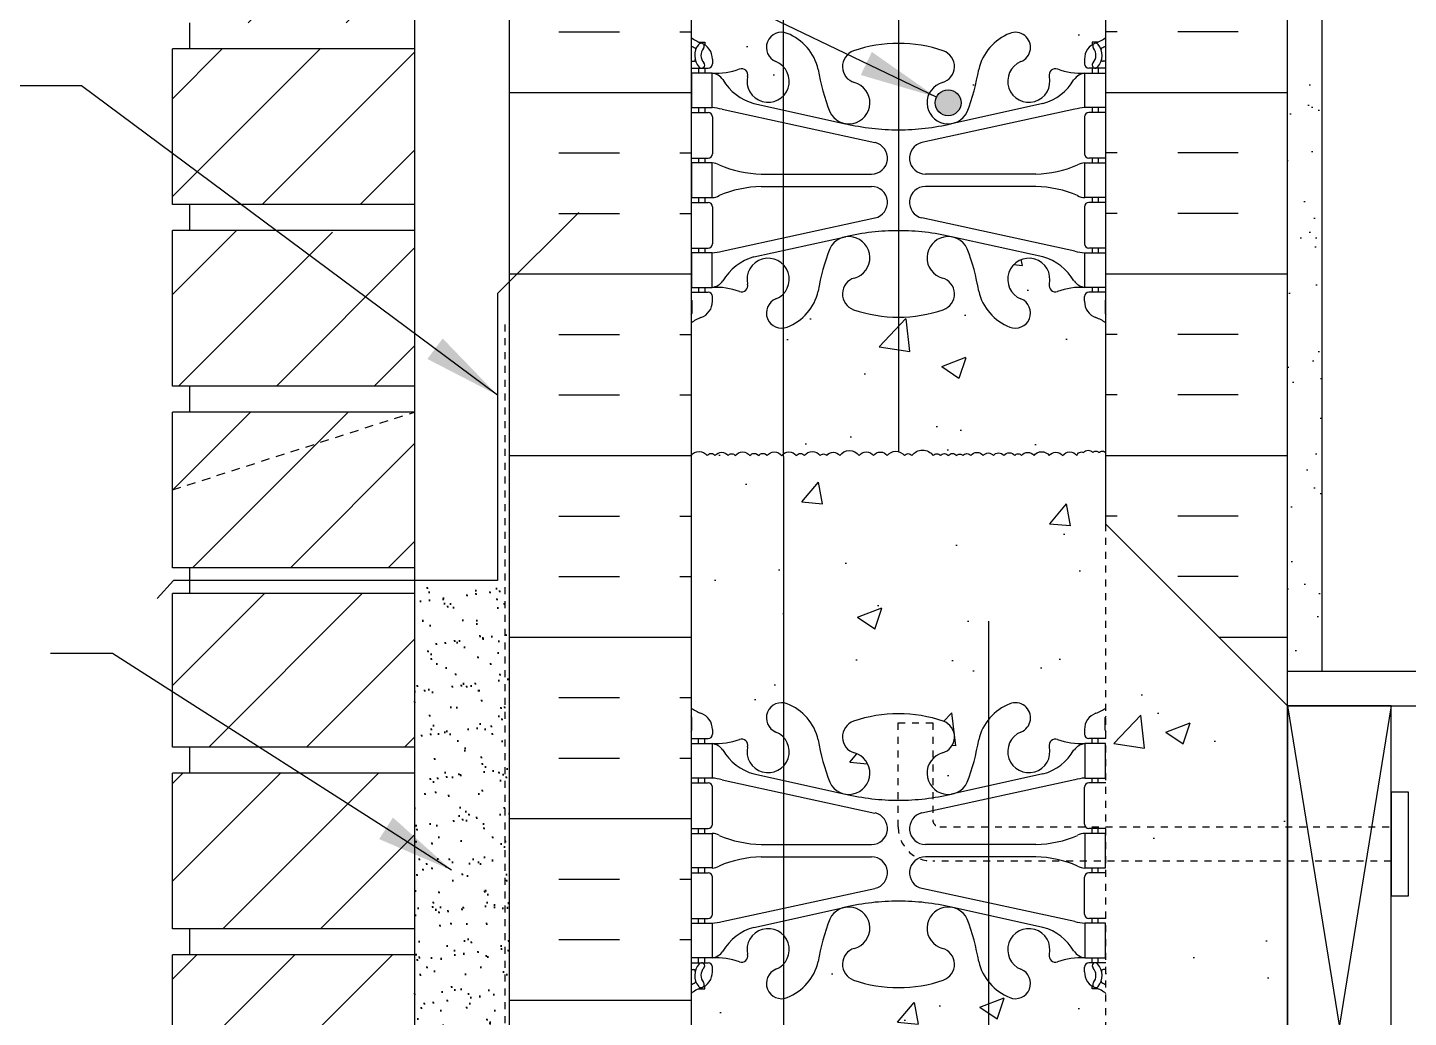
# Model space of a CAD drawing. Header units: inches. Extents: x 66.7 to 127, y -69.4 to 7.6.
# Drawn here: x 79.99 to 99.96, y -29.7 to -15.39 of the extents above; entities that cross this region are included whole.
import ezdxf

# ---------------------------------------------------------------- set-up
doc = ezdxf.new("R2010")
doc.units = ezdxf.units.IN
doc.header["$LTSCALE"] = 0.5
doc.header["$MEASUREMENT"] = 0
for name, pattern in [('DASHED2', [0.375, 0.25, -0.125]), ('DASHEDX2', [1.5, 1, -0.5]), ('HIDDEN2', [0.1875, 0.125, -0.0625])]:
    doc.linetypes.add(name, pattern=pattern)
for name, color, linetype in [('HATCH', 12, 'Continuous'), ('LINE15', 9, 'Continuous'), ('LINE18', 9, 'Continuous'), ('line25', 2, 'Continuous'), ('LINE3', 3, 'Continuous'), ('LINE50', 5, 'Continuous'), ('LINE9', 9, 'Continuous'), ('TEXT', 4, 'Continuous'), ('Web_Edge', 9, 'Continuous')]:
    doc.layers.add(name, color=color, linetype=linetype)
doc.styles.add('DIM', font='romans.shx', dxfattribs={"width": 0.7})
doc.dimstyles.new('ext_12', dxfattribs={"dimscale": 12, "dimtxt": 0.09375, "dimasz": 0.09375, "dimexe": 0.09375, "dimexo": 0.0625, "dimgap": 0.0625, "dimtad": 1, "dimdec": 1, "dimzin": 3, "dimdsep": 46, "dimlunit": 4, "dimtxsty": 'DIM', "dimcen": 0.09, "dimdle": 0.09375, "dimclrt": 4, "dimadec": 0, "dimazin": 0, "dimtfac": 1, "dimtdec": 1, "dimtmove": 2, "dimatfit": 3, "dimfxl": 0, "dimfrac": 2, "dimtolj": 1, "dimtzin": 0, "dimarcsym": 0})

msp = doc.modelspace()

# ---------------------------------------------------------------- hatches: boundary and pattern name
at = {"layer": 'HATCH'}
h = msp.add_hatch(dxfattribs=at)
h.set_pattern_fill('ANSI31', color=256, scale=8, style=0)
h.set_pattern_definition([(45, (75.7813, -62.3149), (-0.707107, 0.707107), [])])
h.paths.add_polyline_path([(85.583, -28.79), (82.083, -28.79), (82.083, -31.04), (85.583, -31.04)])
h.paths.add_polyline_path([(85.583, -26.165), (82.083, -26.165), (82.083, -28.415), (85.583, -28.415)])
h.paths.add_polyline_path([(85.583, -23.57), (82.083, -23.57), (82.083, -25.79), (85.583, -25.79)])
h.paths.add_polyline_path([(85.583, -20.945), (82.083, -20.945), (82.083, -23.195), (85.583, -23.195)])
h.paths.add_polyline_path([(85.583, -18.345), (83.958, -18.345), (83.958, -18.32), (82.083, -18.32), (82.083, -20.57), (85.583, -20.57)])
h.paths.add_polyline_path([(85.583, -15.695), (82.083, -15.695), (82.083, -17.945), (85.583, -17.945)])
h.paths.add_polyline_path([(85.583, -13.07), (82.083, -13.07), (82.083, -15.32), (85.583, -15.32)])
h.paths.add_polyline_path([(85.583, -10.445), (82.083, -10.445), (82.083, -12.695), (85.583, -12.695)])
h.paths.add_polyline_path([(85.583, -7.845), (83.958, -7.845), (83.958, -7.82), (82.083, -7.82), (82.083, -10.07), (85.583, -10.07)])
h.paths.add_polyline_path([(85.583, -5.225), (82.083, -5.225), (82.083, -7.445), (85.583, -7.445)])
h.paths.add_polyline_path([(85.583, -2.6), (82.083, -2.6), (82.083, -4.85), (85.583, -4.85)])
h.paths.add_polyline_path([(85.583, 0.025), (82.083, 0.025), (82.083, -2.225), (85.583, -2.225)])
h.paths.add_polyline_path([(85.583, 2.625), (83.958, 2.625), (83.958, 2.65), (82.083, 2.65), (82.083, 0.4), (85.583, 0.4)])
h.paths.add_polyline_path([(85.583, 4.56), (82.083, 4.56), (82.083, 3.025), (85.583, 3.025)])
h = msp.add_hatch(dxfattribs=at)
h.set_pattern_fill('AR-SAND', color=256, scale=0.5, style=0)
h.set_pattern_definition([(37.5, (75.7813, -62.3149), (-0.031497, 0.963412), [0, -0.76, 0, -0.85, 0, -0.8125]), (7.5, (75.7813, -62.3149), (0.884888, 1.411073), [0, -0.41, 0, -0.685, 0, -0.2625]), (327.5, (75.1663, -62.3149), (1.557071, 0.00283), [0, -0.25, 0, -0.9, 0, -1.175]), (317.5, (75.1663, -62.3149), (1.503063, 0.438838), [0, -0.125, 0, -0.59, 0, -0.675])])
h.paths.add_polyline_path([(98.708, 4.56), (98.208, 4.56), (98.208, -13.44), (98.195, -24.69), (98.708, -24.69)])
h = msp.add_hatch(dxfattribs=at)
h.set_pattern_fill('INSUL', color=256, scale=7, style=0)
h.set_pattern_definition([(0, (-2836.5789, -428.4496), (0, 2.625), []), (0, (-2836.5789, -427.5746), (0, 2.625), [0.875, -0.875]), (0, (-2836.5789, -426.6996), (0, 2.625), [0.875, -0.875])])
h.paths.add_polyline_path([(86.958, -31.44), (87.395, -31.44), (87.395, -30.94), (88.895, -30.94), (88.895, -31.44), (89.583, -31.44), (89.583, -13.44), (88.895, -13.44), (88.895, -12.94), (87.395, -12.94), (87.395, -13.44), (86.958, -13.44)])
h = msp.add_hatch(dxfattribs=at)
h.set_pattern_fill('INSUL', color=256, scale=7, style=0)
h.set_pattern_definition([(180, (3021.7443, -428.4496), (0, 2.625), []), (180, (3021.7443, -427.5746), (0, 2.625), [0.875, -0.875]), (180, (3021.7443, -426.6996), (0, 2.625), [0.875, -0.875])])
h.paths.add_polyline_path([(95.583, -22.565), (98.208, -25.19), (98.208, -13.44), (97.77, -13.44), (97.77, -12.94), (96.27, -12.94), (96.27, -13.44), (95.583, -13.44)])
h = msp.add_hatch(dxfattribs=at)
h.set_pattern_fill('AR-CONC', color=256, scale=0.5, style=0)
h.set_pattern_definition([(50, (-2836.579, -428.4496), (3.586301, -0.3137607), [0.375, -4.125]), (355, (-2836.579, -428.4496), (-0.6937567, 3.7609607), [0.3, -3.3]), (100.4514, (-2836.28, -428.4757), (2.892547, 3.4471977), [0.318701, -3.5057106]), (46.1842, (-2836.579, -427.4496), (5.336205, -0.827595), [0.5625, -6.1875]), (96.6356, (-2836.134, -427.5186), (4.6733135, 4.870589), [0.478051, -5.258565]), (351.1842, (-2836.579, -427.4496), (4.67331, 4.870593), [0.45, -4.95]), (21, (-2836.079, -427.6996), (2.9845353, -2.0130945), [0.375, -4.125]), (326, (-2836.079, -427.6996), (1.2165767, 3.62575), [0.3, -3.3]), (71.4514, (-2835.83, -427.8674), (4.201113, 1.6126525), [0.318701, -3.5057106]), (37.5, (-2836.5789, -428.4496), (0.0607993, 1.66446927), [0, -3.26, 0, -3.35, 0, -3.3125]), (7.5, (-2836.5789, -428.4496), (1.3153477, 1.9720586), [0, -1.91, 0, -3.185, 0, -1.2625]), (327.5, (-2837.6939, -428.4496), (2.6691122, -0.11277436), [0, -1.25, 0, -3.9, 0, -5.175]), (317.5, (-2838.1939, -428.4496), (2.9159308, 0.500525), [0, -1.625, 0, -2.59, 0, -3.675])])
h.paths.add_polyline_path([(92.583, -15.615, -0.082755), (93.231, -15.723, -0.735593), (93.219, -16.181, 0.955472), (93.357, -16.774), (93.376, -16.77, 0.223253), (93.577, -16.605, 0.053157), (93.743, -15.991, -0.24438), (94.191, -15.47, -1), (94.354, -15.879, 2.182095), (94.765, -16.092, -0.601435), (94.884, -15.987, 0.10046), (95.278, -16.044), (95.383, -16.044), (95.383, -15.974), (95.335, -15.974, -0.414214), (95.273, -15.911), (95.273, -15.844, -0.249069), (95.383, -15.637), (95.383, -15.595), (95.473, -15.595, 0.064398), (95.583, -15.529), (95.583, -13.44), (89.583, -13.44), (89.583, -15.529, 0.064398), (89.693, -15.595), (89.783, -15.595), (89.783, -15.637, -0.249069), (89.893, -15.844), (89.893, -15.911, -0.414214), (89.83, -15.974), (89.783, -15.974), (89.783, -16.044), (89.888, -16.044, 0.10046), (90.281, -15.987, -0.601435), (90.401, -16.092, 2.182095), (90.811, -15.879, -1), (90.974, -15.47, -0.24438), (91.423, -15.991, 0.053157), (91.589, -16.605, 0.223253), (91.789, -16.77), (91.809, -16.774, 0.955472), (91.947, -16.181, -0.735593), (91.934, -15.723, -0.082755)])
h.paths.add_polyline_path([(95.583, -22.44), (95.583, -19.659, 0.082415), (95.439, -19.58, -0.317837), (95.273, -19.344), (95.273, -19.276, -0.414214), (95.335, -19.214), (95.383, -19.214), (95.383, -19.144), (95.278, -19.144, 0.10046), (94.884, -19.201, -0.601435), (94.765, -19.096, 2.182095), (94.354, -19.309, -1), (94.191, -19.718, -0.24438), (93.743, -19.197, 0.053157), (93.577, -18.583, 0.223253), (93.376, -18.418), (93.357, -18.414, 0.955472), (93.219, -19.007, -0.735593), (93.231, -19.465, -0.082755), (92.583, -19.573, -0.082755), (91.934, -19.465, -0.735593), (91.947, -19.007, 0.955472), (91.809, -18.414), (91.789, -18.418, 0.223253), (91.589, -18.583, 0.053157), (91.423, -19.197, -0.24438), (90.974, -19.718, -1), (90.811, -19.309, 2.182095), (90.401, -19.096, -0.601435), (90.281, -19.201, 0.10046), (89.888, -19.144), (89.783, -19.144), (89.783, -19.214), (89.83, -19.214, -0.414214), (89.893, -19.276), (89.893, -19.344, -0.317837), (89.726, -19.58, 0.082415), (89.583, -19.659), (89.583, -22.44)])
h.paths.add_polyline_path([(89.583, -22.44), (89.583, -25.221, 0.082415), (89.726, -25.301, -0.317837), (89.893, -25.536), (89.893, -25.604, -0.414214), (89.83, -25.666), (89.783, -25.666), (89.783, -25.736), (89.888, -25.736, 0.10046), (90.281, -25.679, -0.601435), (90.401, -25.784, 2.182095), (90.811, -25.571, -1), (90.974, -25.163, -0.24438), (91.423, -25.683, 0.053157), (91.589, -26.297, 0.223253), (91.789, -26.462), (91.809, -26.467, 0.955472), (91.947, -25.873, -0.735593), (91.934, -25.415, -0.082755), (92.583, -25.307, -0.082755), (93.231, -25.415, -0.735593), (93.219, -25.873, 0.955472), (93.357, -26.467), (93.376, -26.462, 0.223253), (93.577, -26.297, 0.053157), (93.743, -25.683, -0.24438), (94.191, -25.163, -1), (94.354, -25.571, 2.182095), (94.765, -25.784, -0.601435), (94.884, -25.679, 0.10046), (95.278, -25.736), (95.383, -25.736), (95.383, -25.666), (95.335, -25.666, -0.414214), (95.273, -25.604), (95.273, -25.536, -0.317837), (95.439, -25.301, 0.082415), (95.583, -25.221), (95.583, -22.44)])
h.paths.add_polyline_path([(91.934, -29.157, -0.735593), (91.947, -28.699, 0.955472), (91.809, -28.106), (91.789, -28.11, 0.223253), (91.589, -28.275, 0.053157), (91.423, -28.889, -0.24438), (90.974, -29.41, -1), (90.811, -29.001, 2.182095), (90.401, -28.789, -0.601435), (90.281, -28.893, 0.10046), (89.888, -28.836), (89.783, -28.836), (89.783, -28.906), (89.83, -28.906, -0.414214), (89.893, -28.969), (89.893, -29.036, -0.249069), (89.783, -29.243), (89.783, -29.285), (89.693, -29.285, 0.064398), (89.583, -29.351), (89.583, -31.44), (95.583, -31.44), (95.583, -29.351, 0.064398), (95.473, -29.285), (95.383, -29.285), (95.383, -29.243, -0.249069), (95.273, -29.036), (95.273, -28.969, -0.414214), (95.335, -28.906), (95.383, -28.906), (95.383, -28.836), (95.278, -28.836, 0.10046), (94.884, -28.893, -0.601435), (94.765, -28.789, 2.182095), (94.354, -29.001, -1), (94.191, -29.41, -0.24438), (93.743, -28.889, 0.053157), (93.577, -28.275, 0.223253), (93.376, -28.11), (93.357, -28.106, 0.955472), (93.219, -28.699, -0.735593), (93.231, -29.157, -0.082755), (92.583, -29.266, -0.082755)])
h = msp.add_hatch(dxfattribs=at)
h.set_pattern_fill('AR-SAND', color=256, scale=0.25, style=0)
h.paths.add_polyline_path([(86.958, -23.37), (86.783, -23.37), (85.583, -23.37), (85.583, -31.44), (86.958, -31.44)])
h = msp.add_hatch(dxfattribs=at)
h.set_pattern_fill('AR-SAND', color=256, scale=0.25, style=0)
h.set_pattern_definition([(37.5, (0.00206, -0.00996), (-0.0157483, 0.481706), [0, -0.38, 0, -0.425, 0, -0.40625]), (7.5, (0.00206, -0.00996), (0.442444, 0.7055365), [0, -0.205, 0, -0.3425, 0, -0.13125]), (327.5, (-0.30544, -0.00996), (0.7785355, 0.0014148), [0, -0.125, 0, -0.45, 0, -0.5875]), (317.5, (-0.30544, -0.00996), (0.7515317, 0.219419), [0, -0.0625, 0, -0.295, 0, -0.3375])])
h.paths.add_polyline_path([(86.96, -23.38), (86.785, -23.38), (85.585, -23.38), (85.585, -31.45), (86.96, -31.45)])
h = msp.add_hatch(dxfattribs=at)
h.set_pattern_fill('AR-CONC', color=256, scale=0.5, style=0)
h.set_pattern_definition([(50, (-37.8413, -185.0793), (3.5863, -0.31376), [0.375, -4.125]), (355, (-37.8413, -185.0793), (-0.693757, 3.76096), [0.3, -3.3]), (100.4514, (-37.5425, -185.1055), (2.892547, 3.4472), [0.3187, -3.50571]), (46.1842, (-37.8413, -184.0793), (5.336205, -0.827595), [0.5625, -6.1875]), (96.6356, (-37.3966, -184.1483), (4.67331, 4.87059), [0.47805, -5.25856]), (351.1842, (-37.8413, -184.0793), (4.67331, 4.8706), [0.45, -4.95]), (21, (-37.3413, -184.3293), (2.984535, -2.013094), [0.375, -4.125]), (326, (-37.3413, -184.3293), (1.216577, 3.62575), [0.3, -3.3]), (71.4514, (-37.0926, -184.497), (4.201113, 1.61265), [0.3187, -3.50571]), (37.5, (-37.8413, -185.0793), (0.060799, 1.664469), [0, -3.26, 0, -3.35, 0, -3.3125]), (7.5, (-37.8413, -185.0793), (1.315348, 1.972059), [0, -1.91, 0, -3.185, 0, -1.2625]), (327.5, (-38.9563, -185.0793), (2.669112, -0.112774), [0, -1.25, 0, -3.9, 0, -5.175]), (317.5, (-39.4563, -185.0793), (2.91593, 0.500525), [0, -1.625, 0, -2.59, 0, -3.675])])
h.paths.add_polyline_path([(98.208, -27.753), (95.583, -27.753), (95.583, -31.878), (98.208, -31.878)])
h.paths.add_polyline_path([(98.208, -33.315), (98.208, -32.378), (95.583, -32.378), (95.583, -35.94)])
h.paths.add_polyline_path([(95.583, -23.69), (95.583, -27.253), (98.208, -27.253), (98.208, -26.315)])
at = {"layer": 'LINE3'}
msp.add_hatch(color=256, dxfattribs=at).paths.add_polyline_path([(93.114, -16.474, 1), (93.489, -16.474, 1)])

# ---------------------------------------------------------------- linework, layer by layer
at = {"layer": 'HATCH', "linetype": 'Continuous'}
for p, q in [((99.708, -25.19), (98.208, -34.44)), ((98.208, -25.19), (99.708, -34.44))]:
    msp.add_line(p, q, dxfattribs=at)
at = {"layer": 'HATCH'}
msp.add_lwpolyline([(89.583, -21.575, -0.520567), (89.814, -21.575, -0.520567), (89.934, -21.575, -0.520567), (90.118, -21.575, -0.520567), (90.223, -21.575, -0.520567), (90.433, -21.575, -0.520567), (90.559, -21.575, -0.520567), (90.684, -21.575, -0.520567), (90.894, -21.575, -0.520567), (91.104, -21.575, -0.520567), (91.225, -21.575, -0.520567), (91.45, -21.575, -0.520567), (91.545, -21.575, -0.520567), (91.734, -21.575, -0.520567), (92.012, -21.575, -0.520567), (92.222, -21.575, -0.520567), (92.421, -21.575, -0.520567), (92.668, -21.575, -0.520567), (92.778, -21.575, -0.520567), (93.084, -21.575, -0.520567), (93.189, -21.575, -0.520567), (93.304, -21.575, -0.520567), (93.425, -21.575, -0.520567), (93.514, -21.575, -0.520567), (93.63, -21.575, -0.520567), (93.808, -21.575, -0.520567), (93.955, -21.575, -0.520567), (94.107, -21.575, -0.520567), (94.265, -21.575, -0.520567), (94.364, -21.575, -0.520567), (94.543, -21.575, -0.520567), (94.763, -21.575, -0.520567), (94.957, -21.575, -0.520567), (95.162, -21.575, -0.520567), (95.261, -21.532, -0.520567), (95.393, -21.532, -0.520567), (95.482, -21.532, -0.439264), (95.583, -21.532)], format="xyb", dxfattribs=at)
at = {"layer": 'LINE15', "linetype": 'HIDDEN2'}
msp.add_lwpolyline([(93.079, -27.44, -0.414214), (92.579, -26.94), (92.579, -25.44), (93.079, -25.44), (93.079, -26.84, 0.414214), (93.179, -26.94)], format="xyb", dxfattribs=at)
for points in [[(93.179, -26.94), (99.708, -26.94)], [(99.708, -27.44), (93.079, -27.44)]]:
    msp.add_lwpolyline(points, dxfattribs=at)
at = {"layer": 'LINE18'}
msp.add_lwpolyline([(99.708, -27.94), (99.958, -27.94), (99.958, -26.44), (99.708, -26.44)], close=True, dxfattribs=at)
at = {"layer": 'line25'}
for p, q in [((85.583, -7.82), (85.583, -31.415)), ((89.583, -13.44), (89.583, -31.44)), ((95.583, -22.565), (95.583, -13.44)), ((82.333, -15.695), (82.333, -15.32)), ((85.583, -15.695), (82.083, -15.695)), ((82.083, -17.945), (82.083, -15.695)), ((85.583, -17.945), (82.083, -17.945)), ((82.333, -18.32), (82.333, -17.945)), ((85.583, -18.32), (82.083, -18.32)), ((82.083, -20.57), (82.083, -18.32)), ((85.583, -20.57), (82.083, -20.57)), ((82.333, -20.945), (82.333, -20.57)), ((85.583, -20.945), (82.083, -20.945)), ((82.083, -23.195), (82.083, -20.945)), ((98.208, -25.19), (95.583, -22.565)), ((85.583, -23.195), (82.083, -23.195)), ((82.333, -23.57), (82.333, -23.195)), ((85.583, -23.57), (82.083, -23.57)), ((82.083, -25.79), (82.083, -23.57)), ((98.208, -25.19), (111.906, -25.19)), ((85.583, -25.79), (82.083, -25.79)), ((82.333, -26.165), (82.333, -25.79)), ((85.583, -26.165), (82.083, -26.165)), ((82.083, -28.415), (82.083, -26.165)), ((85.583, -28.415), (82.083, -28.415)), ((82.333, -28.79), (82.333, -28.415)), ((85.583, -28.79), (82.083, -28.79)), ((82.083, -31.04), (82.083, -28.79))]:
    msp.add_line(p, q, dxfattribs=at)
at = {"layer": 'line25', "linetype": 'Continuous'}
msp.add_lwpolyline([(98.208, -34.44), (99.708, -34.44), (99.708, -25.19), (98.208, -25.19)], close=True, dxfattribs=at)
at = {"layer": 'LINE3'}
for p, q in [((92.583, 3.56), (92.583, -21.515)), ((90.918, -21.589), (90.918, -1.181)), ((90.918, -21.589), (90.918, -41.998)), ((93.884, -23.969), (93.884, -49.44))]:
    msp.add_line(p, q, dxfattribs=at)
msp.add_circle((93.301, -16.474), 0.188, dxfattribs=at)
at = {"layer": 'LINE50'}
for p, q in [((86.958, -31.44), (86.958, -13.44)), ((98.208, -34.44), (98.208, -13.44))]:
    msp.add_line(p, q, dxfattribs=at)
at = {"layer": 'LINE9'}
for p, q in [((98.708, 4.56), (98.708, -24.69)), ((86.785, -19.23), (87.958, -18.058)), ((98.208, -24.69), (111.906, -24.69))]:
    msp.add_line(p, q, dxfattribs=at)
at = {"layer": 'LINE9', "linetype": 'DASHEDX2', "ltscale": 0.1}
msp.add_line((86.895, -31.378), (86.895, -19.602), dxfattribs=at)
at = {"layer": 'LINE9', "linetype": 'DASHED2'}
msp.add_line((82.083, -22.07), (85.583, -20.945), dxfattribs=at)
at = {"layer": 'LINE9', "linetype": 'HIDDEN2'}
msp.add_line((95.583, -37.065), (95.583, -22.565), dxfattribs=at)
at = {"layer": 'LINE9', "color": 8}
for p, q in [((89.593, -25.546), (89.593, -25.36)), ((95.573, -25.546), (95.573, -25.36)), ((89.893, -25.536), (89.893, -25.604)), ((95.273, -25.536), (95.273, -25.604)), ((89.583, -25.666), (89.83, -25.666)), ((89.693, -25.736), (89.693, -25.666)), ((89.783, -25.736), (89.783, -25.666)), ((95.583, -25.666), (95.335, -25.666)), ((95.383, -25.736), (95.383, -25.666)), ((95.473, -25.736), (95.473, -25.666)), ((89.583, -26.306), (89.83, -26.306)), ((89.693, -26.306), (89.693, -26.236)), ((89.783, -26.306), (89.783, -26.236)), ((90.032, -26.26), (92.243, -26.742)), ((90.493, -26.177), (91.815, -26.468)), ((95.134, -26.26), (92.922, -26.742)), ((94.673, -26.177), (93.351, -26.468)), ((95.583, -26.306), (95.335, -26.306)), ((95.383, -26.306), (95.383, -26.236)), ((95.473, -26.306), (95.473, -26.236)), ((89.893, -26.904), (89.893, -26.369)), ((95.273, -26.904), (95.273, -26.369)), ((89.583, -26.966), (89.83, -26.966)), ((89.693, -27.036), (89.693, -26.966)), ((89.783, -27.036), (89.783, -26.966)), ((95.583, -26.966), (95.335, -26.966)), ((95.383, -27.036), (95.383, -26.966)), ((95.473, -27.036), (95.473, -26.966)), ((90.597, -27.196), (92.194, -27.196)), ((94.568, -27.196), (92.972, -27.196)), ((89.693, -27.606), (89.693, -27.536)), ((89.783, -27.606), (89.783, -27.536)), ((90.597, -27.376), (92.194, -27.376)), ((94.568, -27.376), (92.972, -27.376)), ((95.383, -27.606), (95.383, -27.536)), ((95.473, -27.606), (95.473, -27.536)), ((89.583, -27.606), (89.83, -27.606)), ((89.893, -28.204), (89.893, -27.669)), ((95.273, -28.204), (95.273, -27.669)), ((95.583, -27.606), (95.335, -27.606)), ((90.032, -28.312), (92.243, -27.831)), ((95.134, -28.312), (92.922, -27.831)), ((90.493, -28.395), (91.815, -28.105)), ((94.673, -28.395), (93.351, -28.105)), ((89.583, -28.266), (89.83, -28.266)), ((89.693, -28.336), (89.693, -28.266)), ((89.783, -28.336), (89.783, -28.266)), ((95.583, -28.266), (95.335, -28.266)), ((95.383, -28.336), (95.383, -28.266)), ((95.473, -28.336), (95.473, -28.266)), ((89.583, -28.906), (89.83, -28.906)), ((89.693, -28.906), (89.693, -28.836)), ((89.783, -28.906), (89.783, -28.836)), ((95.583, -28.906), (95.335, -28.906)), ((95.383, -28.906), (95.383, -28.836)), ((95.473, -28.906), (95.473, -28.836)), ((89.583, -29.006), (89.625, -29.006)), ((89.893, -29.036), (89.893, -28.969)), ((95.273, -29.036), (95.273, -28.969)), ((95.583, -29.006), (95.541, -29.006)), ((89.693, -29.285), (89.783, -29.285)), ((89.783, -29.285), (89.783, -29.243)), ((95.383, -29.285), (95.383, -29.243)), ((95.473, -29.285), (95.383, -29.285))]:
    msp.add_line(p, q, dxfattribs=at)
at = {"layer": 'LINE9'}
msp.add_lwpolyline([(86.785, -19.23), (86.785, -23.38), (82.098, -23.38), (81.86, -23.639)], dxfattribs=at)
at = {"layer": 'LINE9', "color": 8}
for points in [[(89.588, -25.736), (89.888, -25.736), (89.888, -26.236), (89.588, -26.236)], [(95.578, -25.736), (95.278, -25.736), (95.278, -26.236), (95.578, -26.236)], [(89.588, -27.036), (89.888, -27.036), (89.888, -27.536), (89.588, -27.536)], [(95.578, -27.036), (95.278, -27.036), (95.278, -27.536), (95.578, -27.536)], [(89.588, -28.336), (89.888, -28.336), (89.888, -28.836), (89.588, -28.836)], [(95.578, -28.336), (95.278, -28.336), (95.278, -28.836), (95.578, -28.836)]]:
    msp.add_lwpolyline(points, close=True, dxfattribs=at)
for centre, radius, start, end in [((90.893, -25.367), 0.22, 68.1963, 248.1963), ((94.273, -25.367), 0.22, 291.8037, 111.8037), ((89.893, -24.829), 0.5, 231.6833, 250.5288), ((89.573, -25.36), 0.02, 360, 58.927), ((89.893, -24.829), 0.6, 238.8907, 238.927), ((89.643, -25.536), 0.25, 0, 70.5288), ((90.698, -25.854), 0.745, 13.2652, 68.1963), ((92.583, -27.307), 2, 90, 108.923), ((92.583, -27.307), 2, 71.077, 90), ((94.468, -25.854), 0.745, 111.8037, 166.7348), ((95.523, -25.536), 0.25, 109.4712, 180), ((95.273, -24.829), 0.5, 289.4712, 308.3167), ((95.593, -25.36), 0.02, 121.073, 180), ((95.273, -24.829), 0.6, 301.073, 301.1093), ((89.573, -25.546), 0.02, 299.988, 360), ((92.012, -25.642), 0.24, 108.923, 254.2747), ((93.153, -25.642), 0.24, 285.7253, 71.077), ((95.593, -25.546), 0.02, 180, 240.012), ((89.83, -25.604), 0.0625, 270, 0), ((89.944, -24.738), 1, 266.7879, 289.9067), ((89.845, -25.983), 0.25, 37.2777, 80.0823), ((90.313, -25.763), 0.09, 346.6795, 108.8651), ((90.698, -25.854), 0.305, 166.6795, 68.1963), ((94.386, -25.213), 3, 189.0273, 201.1984), ((90.78, -25.213), 3, 338.8016, 350.9727), ((94.468, -25.854), 0.305, 111.8037, 13.3205), ((94.852, -25.763), 0.09, 71.1349, 193.3205), ((95.222, -24.738), 1, 250.0933, 273.2121), ((95.321, -25.983), 0.25, 99.9177, 142.7223), ((95.335, -25.604), 0.0625, 180, 270), ((90.692, -25.454), 0.75, 210.155, 254.5838), ((91.864, -26.167), 0.305, 205.3782, 74.2747), ((93.301, -26.167), 0.305, 105.7253, 334.6218), ((94.473, -25.454), 0.75, 285.4162, 329.845), ((89.83, -26.369), 0.0625, 0, 90), ((89.797, -27.232), 1, 76.4291, 84.7991), ((95.368, -27.232), 1, 95.2009, 103.5709), ((95.335, -26.369), 0.0625, 90, 180), ((92.583, -23.201), 3.356, 256.7692, 270), ((92.583, -23.201), 3.356, 270, 283.2308), ((92.194, -26.966), 0.23, 270, 77.6055), ((92.972, -26.966), 0.23, 102.3945, 270), ((89.83, -26.904), 0.0625, 270, 0), ((95.335, -26.904), 0.0625, 180, 270), ((89.884, -27.255), 0.219, 60.4937, 88.92), ((89.884, -27.255), 0.219, 60.4937, 88.92), ((90.628, -25.597), 1.6, 246.5673, 268.9203), ((90.628, -25.597), 1.6, 246.5673, 268.9203), ((94.538, -25.597), 1.6, 271.0797, 293.4327), ((94.538, -25.597), 1.6, 271.0797, 293.4327), ((95.282, -27.255), 0.219, 91.08, 119.5063), ((95.282, -27.255), 0.219, 91.08, 119.5063), ((89.884, -27.318), 0.219, 271.08, 299.5063), ((90.628, -28.976), 1.6, 91.0797, 113.4327), ((92.194, -27.606), 0.23, 282.3945, 90), ((92.972, -27.606), 0.23, 90, 257.6055), ((94.538, -28.976), 1.6, 66.5673, 88.9203), ((95.282, -27.318), 0.219, 240.4937, 268.92), ((89.83, -27.669), 0.0625, 0, 90), ((95.335, -27.669), 0.0625, 90, 180), ((91.864, -28.406), 0.305, 285.7253, 154.6218), ((92.583, -31.372), 3.356, 90, 103.2308), ((92.583, -31.372), 3.356, 76.7692, 90), ((93.301, -28.406), 0.305, 25.3782, 254.2747), ((89.83, -28.204), 0.0625, 270, 0), ((89.797, -27.34), 1, 275.2009, 283.5709), ((94.386, -29.36), 3, 158.8016, 170.9727), ((90.78, -29.36), 3, 9.0273, 21.1984), ((95.368, -27.34), 1, 256.4291, 264.7991), ((95.335, -28.204), 0.0625, 180, 270), ((90.692, -29.118), 0.75, 105.4162, 149.845), ((90.698, -28.718), 0.305, 291.8037, 193.3205), ((94.468, -28.718), 0.305, 346.6795, 248.1963), ((94.473, -29.118), 0.75, 30.155, 74.5838), ((89.845, -28.59), 0.25, 279.9177, 322.7223), ((92.012, -28.93), 0.24, 105.7253, 251.077), ((93.153, -28.93), 0.24, 288.923, 74.2747), ((95.321, -28.59), 0.25, 217.2777, 260.0823), ((89.886, -29.091), 0.25, 137.5391, 219.8855), ((89.735, -28.952), 0.045, 317.5391, 137.5391), ((89.83, -28.969), 0.0625, 360, 90), ((89.944, -29.835), 1, 70.0933, 93.2121), ((90.313, -28.809), 0.09, 251.1349, 13.3205), ((90.698, -28.718), 0.745, 291.8037, 346.7348), ((94.468, -28.718), 0.745, 193.2652, 248.1963), ((94.852, -28.809), 0.09, 166.6795, 288.8651), ((95.222, -29.835), 1, 86.7879, 109.9067), ((95.335, -28.969), 0.0625, 90, 180), ((95.43, -28.952), 0.045, 42.4609, 222.4609), ((95.279, -29.091), 0.25, 320.1145, 42.4609), ((89.625, -29.026), 0.02, 345.8459, 90), ((89.886, -29.091), 0.16, 137.5391, 219.9999), ((89.643, -29.036), 0.25, 289.4712, 360), ((90.893, -29.206), 0.22, 111.8037, 291.8037), ((94.273, -29.206), 0.22, 248.1963, 68.1963), ((95.523, -29.036), 0.25, 180, 250.5288), ((95.279, -29.091), 0.16, 320.0001, 42.4609), ((95.541, -29.026), 0.02, 90, 194.1541), ((89.893, -29.743), 0.6, 114.9252, 121.1093), ((89.893, -29.743), 0.5, 109.4712, 128.3167), ((89.631, -29.181), 0.02, 294.9252, 19.2084), ((89.729, -29.222), 0.045, 218.552, 40.8121), ((92.583, -27.266), 2, 251.077, 270), ((92.583, -27.266), 2, 270, 288.923), ((95.437, -29.222), 0.045, 139.1879, 321.448), ((95.273, -29.743), 0.5, 51.6833, 70.5288), ((95.534, -29.181), 0.02, 160.7916, 245.0748), ((95.273, -29.743), 0.6, 58.8907, 65.0748)]:
    msp.add_arc(centre, radius, start, end, dxfattribs=at)
at = {"layer": 'Web_Edge'}
for p, q in [((89.693, -15.595), (89.783, -15.595)), ((89.783, -15.595), (89.783, -15.637)), ((95.383, -15.595), (95.383, -15.637)), ((95.473, -15.595), (95.383, -15.595)), ((89.583, -15.874), (89.625, -15.874)), ((89.583, -15.974), (89.83, -15.974)), ((89.693, -15.974), (89.693, -16.044)), ((89.783, -15.974), (89.783, -16.044)), ((89.893, -15.844), (89.893, -15.911)), ((95.273, -15.844), (95.273, -15.911)), ((95.583, -15.974), (95.335, -15.974)), ((95.383, -15.974), (95.383, -16.044)), ((95.473, -15.974), (95.473, -16.044)), ((95.583, -15.874), (95.541, -15.874)), ((89.693, -16.544), (89.693, -16.614)), ((89.783, -16.544), (89.783, -16.614)), ((90.032, -16.568), (92.243, -17.049)), ((90.493, -16.485), (91.815, -16.776)), ((95.134, -16.568), (92.922, -17.049)), ((94.673, -16.485), (93.351, -16.776)), ((95.383, -16.544), (95.383, -16.614)), ((95.473, -16.544), (95.473, -16.614)), ((89.583, -16.614), (89.83, -16.614)), ((89.893, -16.676), (89.893, -17.211)), ((95.273, -16.676), (95.273, -17.211)), ((95.583, -16.614), (95.335, -16.614)), ((89.583, -17.274), (89.83, -17.274)), ((89.693, -17.274), (89.693, -17.344)), ((89.783, -17.274), (89.783, -17.344)), ((95.583, -17.274), (95.335, -17.274)), ((95.383, -17.274), (95.383, -17.344)), ((95.473, -17.274), (95.473, -17.344)), ((90.597, -17.504), (92.194, -17.504)), ((94.568, -17.504), (92.972, -17.504)), ((90.597, -17.684), (92.194, -17.684)), ((94.568, -17.684), (92.972, -17.684)), ((89.583, -17.914), (89.83, -17.914)), ((89.693, -17.844), (89.693, -17.914)), ((89.783, -17.844), (89.783, -17.914)), ((95.583, -17.914), (95.335, -17.914)), ((95.383, -17.844), (95.383, -17.914)), ((95.473, -17.844), (95.473, -17.914)), ((89.893, -17.976), (89.893, -18.511)), ((90.032, -18.62), (92.243, -18.139)), ((95.134, -18.62), (92.922, -18.139)), ((95.273, -17.976), (95.273, -18.511)), ((90.493, -18.703), (91.815, -18.412)), ((94.673, -18.703), (93.351, -18.412)), ((89.583, -18.574), (89.83, -18.574)), ((89.693, -18.574), (89.693, -18.644)), ((89.783, -18.574), (89.783, -18.644)), ((95.583, -18.574), (95.335, -18.574)), ((95.383, -18.574), (95.383, -18.644)), ((95.473, -18.574), (95.473, -18.644)), ((89.693, -19.144), (89.693, -19.214)), ((89.783, -19.144), (89.783, -19.214)), ((95.383, -19.144), (95.383, -19.214)), ((95.473, -19.144), (95.473, -19.214)), ((89.583, -19.214), (89.83, -19.214)), ((89.593, -19.334), (89.593, -19.52)), ((89.893, -19.344), (89.893, -19.276)), ((95.273, -19.344), (95.273, -19.276)), ((95.583, -19.214), (95.335, -19.214)), ((95.573, -19.334), (95.573, -19.52))]:
    msp.add_line(p, q, dxfattribs=at)
for points in [[(89.588, -16.544), (89.888, -16.544), (89.888, -16.044), (89.588, -16.044)], [(95.578, -16.544), (95.278, -16.544), (95.278, -16.044), (95.578, -16.044)], [(89.588, -17.844), (89.888, -17.844), (89.888, -17.344), (89.588, -17.344)], [(95.578, -17.844), (95.278, -17.844), (95.278, -17.344), (95.578, -17.344)], [(89.588, -19.144), (89.888, -19.144), (89.888, -18.644), (89.588, -18.644)], [(95.578, -19.144), (95.278, -19.144), (95.278, -18.644), (95.578, -18.644)]]:
    msp.add_lwpolyline(points, close=True, dxfattribs=at)
for centre, radius, start, end in [((89.893, -15.137), 0.5, 231.6833, 250.5288), ((90.893, -15.674), 0.22, 68.1963, 248.1963), ((90.698, -16.162), 0.745, 13.2652, 68.1963), ((94.468, -16.162), 0.745, 111.8037, 166.7348), ((94.273, -15.674), 0.22, 291.8037, 111.8037), ((95.273, -15.137), 0.5, 289.4712, 308.3167), ((89.893, -15.137), 0.6, 238.8907, 245.0748), ((89.886, -15.789), 0.25, 140.1145, 222.4609), ((89.631, -15.699), 0.02, 340.7916, 65.0748), ((89.729, -15.658), 0.045, 319.1879, 141.448), ((89.643, -15.844), 0.25, 0, 70.5288), ((89.886, -15.789), 0.16, 140.0001, 222.4609), ((92.012, -15.95), 0.24, 108.923, 254.2747), ((92.583, -17.615), 2, 90, 108.923), ((92.583, -17.615), 2, 71.077, 90), ((93.153, -15.95), 0.24, 285.7253, 71.077), ((95.523, -15.844), 0.25, 109.4712, 180), ((95.437, -15.658), 0.045, 38.552, 220.8121), ((95.279, -15.789), 0.16, 317.5391, 39.9999), ((95.279, -15.789), 0.25, 317.5391, 39.8855), ((95.534, -15.699), 0.02, 114.9252, 199.2084), ((95.273, -15.137), 0.6, 294.9252, 301.1093), ((89.625, -15.854), 0.02, 270, 14.1541), ((89.735, -15.928), 0.045, 222.4609, 42.4609), ((89.83, -15.911), 0.0625, 270, 0), ((90.698, -16.162), 0.305, 166.6795, 68.1963), ((94.468, -16.162), 0.305, 111.8037, 13.3205), ((95.335, -15.911), 0.0625, 180, 270), ((95.43, -15.928), 0.045, 137.5391, 317.5391), ((95.541, -15.854), 0.02, 165.8459, 270), ((89.944, -15.045), 1, 266.7879, 289.9067), ((89.845, -16.29), 0.25, 37.2777, 80.0823), ((90.692, -15.762), 0.75, 210.155, 254.5838), ((90.313, -16.071), 0.09, 346.6795, 108.8651), ((94.386, -15.52), 3, 189.0273, 201.1984), ((90.78, -15.52), 3, 338.8016, 350.9727), ((94.473, -15.762), 0.75, 285.4162, 329.845), ((94.852, -16.071), 0.09, 71.1349, 193.3205), ((95.222, -15.045), 1, 250.0933, 273.2121), ((95.321, -16.29), 0.25, 99.9177, 142.7223), ((91.864, -16.474), 0.305, 205.3782, 74.2747), ((93.301, -16.474), 0.305, 105.7253, 334.6218), ((89.797, -17.54), 1, 76.4291, 84.7991), ((95.368, -17.54), 1, 95.2009, 103.5709), ((89.83, -16.676), 0.0625, 0, 90), ((95.335, -16.676), 0.0625, 90, 180), ((92.583, -13.508), 3.356, 256.7692, 270), ((92.583, -13.508), 3.356, 270, 283.2308), ((92.194, -17.274), 0.23, 270, 77.6055), ((92.972, -17.274), 0.23, 102.3945, 270), ((89.83, -17.211), 0.0625, 270, 0), ((89.884, -17.563), 0.219, 60.4937, 88.92), ((90.628, -15.904), 1.6, 246.5673, 268.9203), ((94.538, -15.904), 1.6, 271.0797, 293.4327), ((95.282, -17.563), 0.219, 91.08, 119.5063), ((95.335, -17.211), 0.0625, 180, 270), ((90.628, -19.284), 1.6, 91.0797, 113.4327), ((90.628, -19.284), 1.6, 91.0797, 113.4327), ((92.194, -17.914), 0.23, 282.3945, 90), ((92.972, -17.914), 0.23, 90, 257.6055), ((94.538, -19.284), 1.6, 66.5673, 88.9203), ((94.538, -19.284), 1.6, 66.5673, 88.9203), ((89.83, -17.976), 0.0625, 0, 90), ((89.884, -17.625), 0.219, 271.08, 299.5063), ((89.884, -17.625), 0.219, 271.08, 299.5063), ((95.282, -17.625), 0.219, 240.4937, 268.92), ((95.282, -17.625), 0.219, 240.4937, 268.92), ((95.335, -17.976), 0.0625, 90, 180), ((92.583, -21.679), 3.356, 90, 103.2308), ((92.583, -21.679), 3.356, 76.7692, 90), ((89.83, -18.511), 0.0625, 270, 0), ((91.864, -18.714), 0.305, 285.7253, 154.6218), ((93.301, -18.714), 0.305, 25.3782, 254.2747), ((95.335, -18.511), 0.0625, 180, 270), ((89.797, -17.648), 1, 275.2009, 283.5709), ((90.692, -19.426), 0.75, 105.4162, 149.845), ((90.698, -19.026), 0.305, 291.8037, 193.3205), ((94.386, -19.668), 3, 158.8016, 170.9727), ((90.78, -19.668), 3, 9.0273, 21.1984), ((94.468, -19.026), 0.305, 346.6795, 248.1963), ((94.473, -19.426), 0.75, 30.155, 74.5838), ((95.368, -17.648), 1, 256.4291, 264.7991), ((89.845, -18.898), 0.25, 279.9177, 322.7223), ((89.944, -20.142), 1, 70.0933, 93.2121), ((90.313, -19.117), 0.09, 251.1349, 13.3205), ((92.012, -19.238), 0.24, 105.7253, 251.077), ((93.153, -19.238), 0.24, 288.923, 74.2747), ((94.852, -19.117), 0.09, 166.6795, 288.8651), ((95.222, -20.142), 1, 86.7879, 109.9067), ((95.321, -18.898), 0.25, 217.2777, 260.0823), ((89.573, -19.334), 0.02, 0, 60.012), ((89.643, -19.344), 0.25, 289.4712, 360), ((89.83, -19.276), 0.0625, 360, 90), ((90.893, -19.513), 0.22, 111.8037, 291.8037), ((90.698, -19.026), 0.745, 291.8037, 346.7348), ((94.468, -19.026), 0.745, 193.2652, 248.1963), ((94.273, -19.513), 0.22, 248.1963, 68.1963), ((95.335, -19.276), 0.0625, 90, 180), ((95.523, -19.344), 0.25, 180, 250.5288), ((95.593, -19.334), 0.02, 119.988, 180), ((89.573, -19.52), 0.02, 301.073, 0), ((89.893, -20.051), 0.6, 121.073, 121.1093), ((92.583, -17.573), 2, 251.077, 270), ((92.583, -17.573), 2, 270, 288.923), ((95.593, -19.52), 0.02, 180, 238.927), ((95.273, -20.051), 0.6, 58.8907, 58.927), ((89.893, -20.051), 0.5, 109.4712, 128.3167), ((95.273, -20.051), 0.5, 51.6833, 70.5288)]:
    msp.add_arc(centre, radius, start, end, dxfattribs=at)

# ---------------------------------------------------------------- leaders
at = {"layer": 'TEXT'}
for points in [[(93.132, -16.393), (78.427, -9.322), (74.776, -9.322)], [(86.783, -20.701), (80.769, -16.228), (77.199, -16.228)], [(86.12, -27.569), (81.213, -24.434), (80.32, -24.434)]]:
    msp.add_leader(points, dimstyle='ext_12', dxfattribs=at)

doc.saveas('drawing.dxf')
